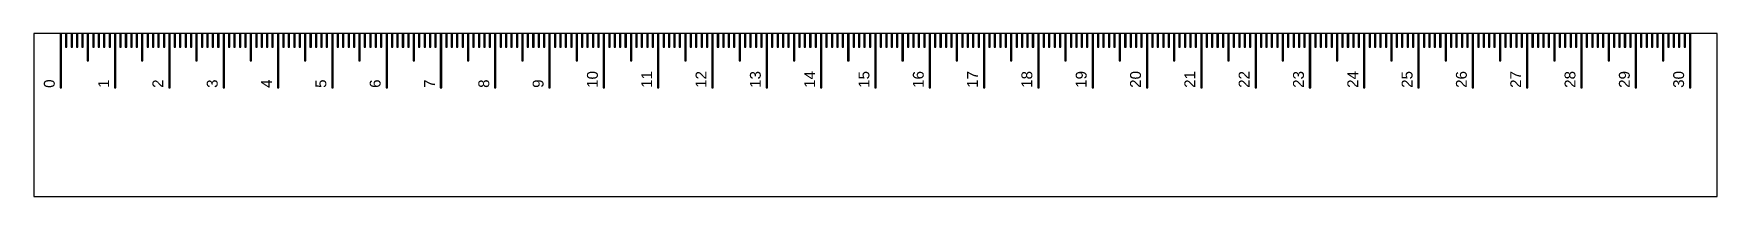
# Model space of a CAD drawing. Header units: millimetres. Extents: x 0 to 310, y 0 to 30.
import ezdxf

# ---------------------------------------------------------------- set-up
doc = ezdxf.new("R2010")
doc.units = ezdxf.units.MM
doc.layers.add('CUT', color=7, linetype='CONTINUOUS')
doc.layers.add('SCAN', color=5, linetype='CONTINUOUS')
doc.styles.get("Standard").update_dxf_attribs({"font": 'arial.ttf'})

msp = doc.modelspace()

# ---------------------------------------------------------------- linework, layer by layer
at = {"layer": 'CUT'}
msp.add_polyline3d([(0, 0, 0), (310, 0, 0), (310, 30, 0), (0, 30, 0)], close=True, dxfattribs=at)
at = {"layer": 'SCAN'}
for points in [[(4.875, 20, 0), (5.125, 20, 0), (5.125, 30, 0), (4.875, 30, 0)], [(5.875, 27.5, 0), (6.125, 27.5, 0), (6.125, 30, 0), (5.875, 30, 0)], [(6.875, 27.5, 0), (7.125, 27.5, 0), (7.125, 30, 0), (6.875, 30, 0)], [(7.875, 27.5, 0), (8.125, 27.5, 0), (8.125, 30, 0), (7.875, 30, 0)], [(8.875, 27.5, 0), (9.125, 27.5, 0), (9.125, 30, 0), (8.875, 30, 0)], [(9.875, 25, 0), (10.125, 25, 0), (10.125, 30, 0), (9.875, 30, 0)], [(10.875, 27.5, 0), (11.125, 27.5, 0), (11.125, 30, 0), (10.875, 30, 0)], [(11.875, 27.5, 0), (12.125, 27.5, 0), (12.125, 30, 0), (11.875, 30, 0)], [(12.875, 27.5, 0), (13.125, 27.5, 0), (13.125, 30, 0), (12.875, 30, 0)], [(13.875, 27.5, 0), (14.125, 27.5, 0), (14.125, 30, 0), (13.875, 30, 0)], [(14.875, 20, 0), (15.125, 20, 0), (15.125, 30, 0), (14.875, 30, 0)], [(15.875, 27.5, 0), (16.125, 27.5, 0), (16.125, 30, 0), (15.875, 30, 0)], [(16.875, 27.5, 0), (17.125, 27.5, 0), (17.125, 30, 0), (16.875, 30, 0)], [(17.875, 27.5, 0), (18.125, 27.5, 0), (18.125, 30, 0), (17.875, 30, 0)], [(18.875, 27.5, 0), (19.125, 27.5, 0), (19.125, 30, 0), (18.875, 30, 0)], [(19.875, 25, 0), (20.125, 25, 0), (20.125, 30, 0), (19.875, 30, 0)], [(20.875, 27.5, 0), (21.125, 27.5, 0), (21.125, 30, 0), (20.875, 30, 0)], [(21.875, 27.5, 0), (22.125, 27.5, 0), (22.125, 30, 0), (21.875, 30, 0)], [(22.875, 27.5, 0), (23.125, 27.5, 0), (23.125, 30, 0), (22.875, 30, 0)], [(23.875, 27.5, 0), (24.125, 27.5, 0), (24.125, 30, 0), (23.875, 30, 0)], [(24.875, 20, 0), (25.125, 20, 0), (25.125, 30, 0), (24.875, 30, 0)], [(25.875, 27.5, 0), (26.125, 27.5, 0), (26.125, 30, 0), (25.875, 30, 0)], [(26.875, 27.5, 0), (27.125, 27.5, 0), (27.125, 30, 0), (26.875, 30, 0)], [(27.875, 27.5, 0), (28.125, 27.5, 0), (28.125, 30, 0), (27.875, 30, 0)], [(28.875, 27.5, 0), (29.125, 27.5, 0), (29.125, 30, 0), (28.875, 30, 0)], [(29.875, 25, 0), (30.125, 25, 0), (30.125, 30, 0), (29.875, 30, 0)], [(30.875, 27.5, 0), (31.125, 27.5, 0), (31.125, 30, 0), (30.875, 30, 0)], [(31.875, 27.5, 0), (32.125, 27.5, 0), (32.125, 30, 0), (31.875, 30, 0)], [(32.875, 27.5, 0), (33.125, 27.5, 0), (33.125, 30, 0), (32.875, 30, 0)], [(33.875, 27.5, 0), (34.125, 27.5, 0), (34.125, 30, 0), (33.875, 30, 0)], [(34.875, 20, 0), (35.125, 20, 0), (35.125, 30, 0), (34.875, 30, 0)], [(35.875, 27.5, 0), (36.125, 27.5, 0), (36.125, 30, 0), (35.875, 30, 0)], [(36.875, 27.5, 0), (37.125, 27.5, 0), (37.125, 30, 0), (36.875, 30, 0)], [(37.875, 27.5, 0), (38.125, 27.5, 0), (38.125, 30, 0), (37.875, 30, 0)], [(38.875, 27.5, 0), (39.125, 27.5, 0), (39.125, 30, 0), (38.875, 30, 0)], [(39.875, 25, 0), (40.125, 25, 0), (40.125, 30, 0), (39.875, 30, 0)], [(40.875, 27.5, 0), (41.125, 27.5, 0), (41.125, 30, 0), (40.875, 30, 0)], [(41.875, 27.5, 0), (42.125, 27.5, 0), (42.125, 30, 0), (41.875, 30, 0)], [(42.875, 27.5, 0), (43.125, 27.5, 0), (43.125, 30, 0), (42.875, 30, 0)], [(43.875, 27.5, 0), (44.125, 27.5, 0), (44.125, 30, 0), (43.875, 30, 0)], [(44.875, 20, 0), (45.125, 20, 0), (45.125, 30, 0), (44.875, 30, 0)], [(45.875, 27.5, 0), (46.125, 27.5, 0), (46.125, 30, 0), (45.875, 30, 0)], [(46.875, 27.5, 0), (47.125, 27.5, 0), (47.125, 30, 0), (46.875, 30, 0)], [(47.875, 27.5, 0), (48.125, 27.5, 0), (48.125, 30, 0), (47.875, 30, 0)], [(48.875, 27.5, 0), (49.125, 27.5, 0), (49.125, 30, 0), (48.875, 30, 0)], [(49.875, 25, 0), (50.125, 25, 0), (50.125, 30, 0), (49.875, 30, 0)], [(50.875, 27.5, 0), (51.125, 27.5, 0), (51.125, 30, 0), (50.875, 30, 0)], [(51.875, 27.5, 0), (52.125, 27.5, 0), (52.125, 30, 0), (51.875, 30, 0)], [(52.875, 27.5, 0), (53.125, 27.5, 0), (53.125, 30, 0), (52.875, 30, 0)], [(53.875, 27.5, 0), (54.125, 27.5, 0), (54.125, 30, 0), (53.875, 30, 0)], [(54.875, 20, 0), (55.125, 20, 0), (55.125, 30, 0), (54.875, 30, 0)], [(55.875, 27.5, 0), (56.125, 27.5, 0), (56.125, 30, 0), (55.875, 30, 0)], [(56.875, 27.5, 0), (57.125, 27.5, 0), (57.125, 30, 0), (56.875, 30, 0)], [(57.875, 27.5, 0), (58.125, 27.5, 0), (58.125, 30, 0), (57.875, 30, 0)], [(58.875, 27.5, 0), (59.125, 27.5, 0), (59.125, 30, 0), (58.875, 30, 0)], [(59.875, 25, 0), (60.125, 25, 0), (60.125, 30, 0), (59.875, 30, 0)], [(60.875, 27.5, 0), (61.125, 27.5, 0), (61.125, 30, 0), (60.875, 30, 0)], [(61.875, 27.5, 0), (62.125, 27.5, 0), (62.125, 30, 0), (61.875, 30, 0)], [(62.875, 27.5, 0), (63.125, 27.5, 0), (63.125, 30, 0), (62.875, 30, 0)], [(63.875, 27.5, 0), (64.125, 27.5, 0), (64.125, 30, 0), (63.875, 30, 0)], [(64.875, 20, 0), (65.125, 20, 0), (65.125, 30, 0), (64.875, 30, 0)], [(65.875, 27.5, 0), (66.125, 27.5, 0), (66.125, 30, 0), (65.875, 30, 0)], [(66.875, 27.5, 0), (67.125, 27.5, 0), (67.125, 30, 0), (66.875, 30, 0)], [(67.875, 27.5, 0), (68.125, 27.5, 0), (68.125, 30, 0), (67.875, 30, 0)], [(68.875, 27.5, 0), (69.125, 27.5, 0), (69.125, 30, 0), (68.875, 30, 0)], [(69.875, 25, 0), (70.125, 25, 0), (70.125, 30, 0), (69.875, 30, 0)], [(70.875, 27.5, 0), (71.125, 27.5, 0), (71.125, 30, 0), (70.875, 30, 0)], [(71.875, 27.5, 0), (72.125, 27.5, 0), (72.125, 30, 0), (71.875, 30, 0)], [(72.875, 27.5, 0), (73.125, 27.5, 0), (73.125, 30, 0), (72.875, 30, 0)], [(73.875, 27.5, 0), (74.125, 27.5, 0), (74.125, 30, 0), (73.875, 30, 0)], [(74.875, 20, 0), (75.125, 20, 0), (75.125, 30, 0), (74.875, 30, 0)], [(75.875, 27.5, 0), (76.125, 27.5, 0), (76.125, 30, 0), (75.875, 30, 0)], [(76.875, 27.5, 0), (77.125, 27.5, 0), (77.125, 30, 0), (76.875, 30, 0)], [(77.875, 27.5, 0), (78.125, 27.5, 0), (78.125, 30, 0), (77.875, 30, 0)], [(78.875, 27.5, 0), (79.125, 27.5, 0), (79.125, 30, 0), (78.875, 30, 0)], [(79.875, 25, 0), (80.125, 25, 0), (80.125, 30, 0), (79.875, 30, 0)], [(80.875, 27.5, 0), (81.125, 27.5, 0), (81.125, 30, 0), (80.875, 30, 0)], [(81.875, 27.5, 0), (82.125, 27.5, 0), (82.125, 30, 0), (81.875, 30, 0)], [(82.875, 27.5, 0), (83.125, 27.5, 0), (83.125, 30, 0), (82.875, 30, 0)], [(83.875, 27.5, 0), (84.125, 27.5, 0), (84.125, 30, 0), (83.875, 30, 0)], [(84.875, 20, 0), (85.125, 20, 0), (85.125, 30, 0), (84.875, 30, 0)], [(85.875, 27.5, 0), (86.125, 27.5, 0), (86.125, 30, 0), (85.875, 30, 0)], [(86.875, 27.5, 0), (87.125, 27.5, 0), (87.125, 30, 0), (86.875, 30, 0)], [(87.875, 27.5, 0), (88.125, 27.5, 0), (88.125, 30, 0), (87.875, 30, 0)], [(88.875, 27.5, 0), (89.125, 27.5, 0), (89.125, 30, 0), (88.875, 30, 0)], [(89.875, 25, 0), (90.125, 25, 0), (90.125, 30, 0), (89.875, 30, 0)], [(90.875, 27.5, 0), (91.125, 27.5, 0), (91.125, 30, 0), (90.875, 30, 0)], [(91.875, 27.5, 0), (92.125, 27.5, 0), (92.125, 30, 0), (91.875, 30, 0)], [(92.875, 27.5, 0), (93.125, 27.5, 0), (93.125, 30, 0), (92.875, 30, 0)], [(93.875, 27.5, 0), (94.125, 27.5, 0), (94.125, 30, 0), (93.875, 30, 0)], [(94.875, 20, 0), (95.125, 20, 0), (95.125, 30, 0), (94.875, 30, 0)], [(95.875, 27.5, 0), (96.125, 27.5, 0), (96.125, 30, 0), (95.875, 30, 0)], [(96.875, 27.5, 0), (97.125, 27.5, 0), (97.125, 30, 0), (96.875, 30, 0)], [(97.875, 27.5, 0), (98.125, 27.5, 0), (98.125, 30, 0), (97.875, 30, 0)], [(98.875, 27.5, 0), (99.125, 27.5, 0), (99.125, 30, 0), (98.875, 30, 0)], [(99.875, 25, 0), (100.125, 25, 0), (100.125, 30, 0), (99.875, 30, 0)], [(100.875, 27.5, 0), (101.125, 27.5, 0), (101.125, 30, 0), (100.875, 30, 0)], [(101.875, 27.5, 0), (102.125, 27.5, 0), (102.125, 30, 0), (101.875, 30, 0)], [(102.875, 27.5, 0), (103.125, 27.5, 0), (103.125, 30, 0), (102.875, 30, 0)], [(103.875, 27.5, 0), (104.125, 27.5, 0), (104.125, 30, 0), (103.875, 30, 0)], [(104.875, 20, 0), (105.125, 20, 0), (105.125, 30, 0), (104.875, 30, 0)], [(105.875, 27.5, 0), (106.125, 27.5, 0), (106.125, 30, 0), (105.875, 30, 0)], [(106.875, 27.5, 0), (107.125, 27.5, 0), (107.125, 30, 0), (106.875, 30, 0)], [(107.875, 27.5, 0), (108.125, 27.5, 0), (108.125, 30, 0), (107.875, 30, 0)], [(108.875, 27.5, 0), (109.125, 27.5, 0), (109.125, 30, 0), (108.875, 30, 0)], [(109.875, 25, 0), (110.125, 25, 0), (110.125, 30, 0), (109.875, 30, 0)], [(110.875, 27.5, 0), (111.125, 27.5, 0), (111.125, 30, 0), (110.875, 30, 0)], [(111.875, 27.5, 0), (112.125, 27.5, 0), (112.125, 30, 0), (111.875, 30, 0)], [(112.875, 27.5, 0), (113.125, 27.5, 0), (113.125, 30, 0), (112.875, 30, 0)], [(113.875, 27.5, 0), (114.125, 27.5, 0), (114.125, 30, 0), (113.875, 30, 0)], [(114.875, 20, 0), (115.125, 20, 0), (115.125, 30, 0), (114.875, 30, 0)], [(115.875, 27.5, 0), (116.125, 27.5, 0), (116.125, 30, 0), (115.875, 30, 0)], [(116.875, 27.5, 0), (117.125, 27.5, 0), (117.125, 30, 0), (116.875, 30, 0)], [(117.875, 27.5, 0), (118.125, 27.5, 0), (118.125, 30, 0), (117.875, 30, 0)], [(118.875, 27.5, 0), (119.125, 27.5, 0), (119.125, 30, 0), (118.875, 30, 0)], [(119.875, 25, 0), (120.125, 25, 0), (120.125, 30, 0), (119.875, 30, 0)], [(120.875, 27.5, 0), (121.125, 27.5, 0), (121.125, 30, 0), (120.875, 30, 0)], [(121.875, 27.5, 0), (122.125, 27.5, 0), (122.125, 30, 0), (121.875, 30, 0)], [(122.875, 27.5, 0), (123.125, 27.5, 0), (123.125, 30, 0), (122.875, 30, 0)], [(123.875, 27.5, 0), (124.125, 27.5, 0), (124.125, 30, 0), (123.875, 30, 0)], [(124.875, 20, 0), (125.125, 20, 0), (125.125, 30, 0), (124.875, 30, 0)], [(125.875, 27.5, 0), (126.125, 27.5, 0), (126.125, 30, 0), (125.875, 30, 0)], [(126.875, 27.5, 0), (127.125, 27.5, 0), (127.125, 30, 0), (126.875, 30, 0)], [(127.875, 27.5, 0), (128.125, 27.5, 0), (128.125, 30, 0), (127.875, 30, 0)], [(128.875, 27.5, 0), (129.125, 27.5, 0), (129.125, 30, 0), (128.875, 30, 0)], [(129.875, 25, 0), (130.125, 25, 0), (130.125, 30, 0), (129.875, 30, 0)], [(130.875, 27.5, 0), (131.125, 27.5, 0), (131.125, 30, 0), (130.875, 30, 0)], [(131.875, 27.5, 0), (132.125, 27.5, 0), (132.125, 30, 0), (131.875, 30, 0)], [(132.875, 27.5, 0), (133.125, 27.5, 0), (133.125, 30, 0), (132.875, 30, 0)], [(133.875, 27.5, 0), (134.125, 27.5, 0), (134.125, 30, 0), (133.875, 30, 0)], [(134.875, 20, 0), (135.125, 20, 0), (135.125, 30, 0), (134.875, 30, 0)], [(135.875, 27.5, 0), (136.125, 27.5, 0), (136.125, 30, 0), (135.875, 30, 0)], [(136.875, 27.5, 0), (137.125, 27.5, 0), (137.125, 30, 0), (136.875, 30, 0)], [(137.875, 27.5, 0), (138.125, 27.5, 0), (138.125, 30, 0), (137.875, 30, 0)], [(138.875, 27.5, 0), (139.125, 27.5, 0), (139.125, 30, 0), (138.875, 30, 0)], [(139.875, 25, 0), (140.125, 25, 0), (140.125, 30, 0), (139.875, 30, 0)], [(140.875, 27.5, 0), (141.125, 27.5, 0), (141.125, 30, 0), (140.875, 30, 0)], [(141.875, 27.5, 0), (142.125, 27.5, 0), (142.125, 30, 0), (141.875, 30, 0)], [(142.875, 27.5, 0), (143.125, 27.5, 0), (143.125, 30, 0), (142.875, 30, 0)], [(143.875, 27.5, 0), (144.125, 27.5, 0), (144.125, 30, 0), (143.875, 30, 0)], [(144.875, 20, 0), (145.125, 20, 0), (145.125, 30, 0), (144.875, 30, 0)], [(145.875, 27.5, 0), (146.125, 27.5, 0), (146.125, 30, 0), (145.875, 30, 0)], [(146.875, 27.5, 0), (147.125, 27.5, 0), (147.125, 30, 0), (146.875, 30, 0)], [(147.875, 27.5, 0), (148.125, 27.5, 0), (148.125, 30, 0), (147.875, 30, 0)], [(148.875, 27.5, 0), (149.125, 27.5, 0), (149.125, 30, 0), (148.875, 30, 0)], [(149.875, 25, 0), (150.125, 25, 0), (150.125, 30, 0), (149.875, 30, 0)], [(150.875, 27.5, 0), (151.125, 27.5, 0), (151.125, 30, 0), (150.875, 30, 0)], [(151.875, 27.5, 0), (152.125, 27.5, 0), (152.125, 30, 0), (151.875, 30, 0)], [(152.875, 27.5, 0), (153.125, 27.5, 0), (153.125, 30, 0), (152.875, 30, 0)], [(153.875, 27.5, 0), (154.125, 27.5, 0), (154.125, 30, 0), (153.875, 30, 0)], [(154.875, 20, 0), (155.125, 20, 0), (155.125, 30, 0), (154.875, 30, 0)], [(155.875, 27.5, 0), (156.125, 27.5, 0), (156.125, 30, 0), (155.875, 30, 0)], [(156.875, 27.5, 0), (157.125, 27.5, 0), (157.125, 30, 0), (156.875, 30, 0)], [(157.875, 27.5, 0), (158.125, 27.5, 0), (158.125, 30, 0), (157.875, 30, 0)], [(158.875, 27.5, 0), (159.125, 27.5, 0), (159.125, 30, 0), (158.875, 30, 0)], [(159.875, 25, 0), (160.125, 25, 0), (160.125, 30, 0), (159.875, 30, 0)], [(160.875, 27.5, 0), (161.125, 27.5, 0), (161.125, 30, 0), (160.875, 30, 0)], [(161.875, 27.5, 0), (162.125, 27.5, 0), (162.125, 30, 0), (161.875, 30, 0)], [(162.875, 27.5, 0), (163.125, 27.5, 0), (163.125, 30, 0), (162.875, 30, 0)], [(163.875, 27.5, 0), (164.125, 27.5, 0), (164.125, 30, 0), (163.875, 30, 0)], [(164.875, 20, 0), (165.125, 20, 0), (165.125, 30, 0), (164.875, 30, 0)], [(165.875, 27.5, 0), (166.125, 27.5, 0), (166.125, 30, 0), (165.875, 30, 0)], [(166.875, 27.5, 0), (167.125, 27.5, 0), (167.125, 30, 0), (166.875, 30, 0)], [(167.875, 27.5, 0), (168.125, 27.5, 0), (168.125, 30, 0), (167.875, 30, 0)], [(168.875, 27.5, 0), (169.125, 27.5, 0), (169.125, 30, 0), (168.875, 30, 0)], [(169.875, 25, 0), (170.125, 25, 0), (170.125, 30, 0), (169.875, 30, 0)], [(170.875, 27.5, 0), (171.125, 27.5, 0), (171.125, 30, 0), (170.875, 30, 0)], [(171.875, 27.5, 0), (172.125, 27.5, 0), (172.125, 30, 0), (171.875, 30, 0)], [(172.875, 27.5, 0), (173.125, 27.5, 0), (173.125, 30, 0), (172.875, 30, 0)], [(173.875, 27.5, 0), (174.125, 27.5, 0), (174.125, 30, 0), (173.875, 30, 0)], [(174.875, 20, 0), (175.125, 20, 0), (175.125, 30, 0), (174.875, 30, 0)], [(175.875, 27.5, 0), (176.125, 27.5, 0), (176.125, 30, 0), (175.875, 30, 0)], [(176.875, 27.5, 0), (177.125, 27.5, 0), (177.125, 30, 0), (176.875, 30, 0)], [(177.875, 27.5, 0), (178.125, 27.5, 0), (178.125, 30, 0), (177.875, 30, 0)], [(178.875, 27.5, 0), (179.125, 27.5, 0), (179.125, 30, 0), (178.875, 30, 0)], [(179.875, 25, 0), (180.125, 25, 0), (180.125, 30, 0), (179.875, 30, 0)], [(180.875, 27.5, 0), (181.125, 27.5, 0), (181.125, 30, 0), (180.875, 30, 0)], [(181.875, 27.5, 0), (182.125, 27.5, 0), (182.125, 30, 0), (181.875, 30, 0)], [(182.875, 27.5, 0), (183.125, 27.5, 0), (183.125, 30, 0), (182.875, 30, 0)], [(183.875, 27.5, 0), (184.125, 27.5, 0), (184.125, 30, 0), (183.875, 30, 0)], [(184.875, 20, 0), (185.125, 20, 0), (185.125, 30, 0), (184.875, 30, 0)], [(185.875, 27.5, 0), (186.125, 27.5, 0), (186.125, 30, 0), (185.875, 30, 0)], [(186.875, 27.5, 0), (187.125, 27.5, 0), (187.125, 30, 0), (186.875, 30, 0)], [(187.875, 27.5, 0), (188.125, 27.5, 0), (188.125, 30, 0), (187.875, 30, 0)], [(188.875, 27.5, 0), (189.125, 27.5, 0), (189.125, 30, 0), (188.875, 30, 0)], [(189.875, 25, 0), (190.125, 25, 0), (190.125, 30, 0), (189.875, 30, 0)], [(190.875, 27.5, 0), (191.125, 27.5, 0), (191.125, 30, 0), (190.875, 30, 0)], [(191.875, 27.5, 0), (192.125, 27.5, 0), (192.125, 30, 0), (191.875, 30, 0)], [(192.875, 27.5, 0), (193.125, 27.5, 0), (193.125, 30, 0), (192.875, 30, 0)], [(193.875, 27.5, 0), (194.125, 27.5, 0), (194.125, 30, 0), (193.875, 30, 0)], [(194.875, 20, 0), (195.125, 20, 0), (195.125, 30, 0), (194.875, 30, 0)], [(195.875, 27.5, 0), (196.125, 27.5, 0), (196.125, 30, 0), (195.875, 30, 0)], [(196.875, 27.5, 0), (197.125, 27.5, 0), (197.125, 30, 0), (196.875, 30, 0)], [(197.875, 27.5, 0), (198.125, 27.5, 0), (198.125, 30, 0), (197.875, 30, 0)], [(198.875, 27.5, 0), (199.125, 27.5, 0), (199.125, 30, 0), (198.875, 30, 0)], [(199.875, 25, 0), (200.125, 25, 0), (200.125, 30, 0), (199.875, 30, 0)], [(200.875, 27.5, 0), (201.125, 27.5, 0), (201.125, 30, 0), (200.875, 30, 0)], [(201.875, 27.5, 0), (202.125, 27.5, 0), (202.125, 30, 0), (201.875, 30, 0)], [(202.875, 27.5, 0), (203.125, 27.5, 0), (203.125, 30, 0), (202.875, 30, 0)], [(203.875, 27.5, 0), (204.125, 27.5, 0), (204.125, 30, 0), (203.875, 30, 0)], [(204.875, 20, 0), (205.125, 20, 0), (205.125, 30, 0), (204.875, 30, 0)], [(205.875, 27.5, 0), (206.125, 27.5, 0), (206.125, 30, 0), (205.875, 30, 0)], [(206.875, 27.5, 0), (207.125, 27.5, 0), (207.125, 30, 0), (206.875, 30, 0)], [(207.875, 27.5, 0), (208.125, 27.5, 0), (208.125, 30, 0), (207.875, 30, 0)], [(208.875, 27.5, 0), (209.125, 27.5, 0), (209.125, 30, 0), (208.875, 30, 0)], [(209.875, 25, 0), (210.125, 25, 0), (210.125, 30, 0), (209.875, 30, 0)], [(210.875, 27.5, 0), (211.125, 27.5, 0), (211.125, 30, 0), (210.875, 30, 0)], [(211.875, 27.5, 0), (212.125, 27.5, 0), (212.125, 30, 0), (211.875, 30, 0)], [(212.875, 27.5, 0), (213.125, 27.5, 0), (213.125, 30, 0), (212.875, 30, 0)], [(213.875, 27.5, 0), (214.125, 27.5, 0), (214.125, 30, 0), (213.875, 30, 0)], [(214.875, 20, 0), (215.125, 20, 0), (215.125, 30, 0), (214.875, 30, 0)], [(215.875, 27.5, 0), (216.125, 27.5, 0), (216.125, 30, 0), (215.875, 30, 0)], [(216.875, 27.5, 0), (217.125, 27.5, 0), (217.125, 30, 0), (216.875, 30, 0)], [(217.875, 27.5, 0), (218.125, 27.5, 0), (218.125, 30, 0), (217.875, 30, 0)], [(218.875, 27.5, 0), (219.125, 27.5, 0), (219.125, 30, 0), (218.875, 30, 0)], [(219.875, 25, 0), (220.125, 25, 0), (220.125, 30, 0), (219.875, 30, 0)], [(220.875, 27.5, 0), (221.125, 27.5, 0), (221.125, 30, 0), (220.875, 30, 0)], [(221.875, 27.5, 0), (222.125, 27.5, 0), (222.125, 30, 0), (221.875, 30, 0)], [(222.875, 27.5, 0), (223.125, 27.5, 0), (223.125, 30, 0), (222.875, 30, 0)], [(223.875, 27.5, 0), (224.125, 27.5, 0), (224.125, 30, 0), (223.875, 30, 0)], [(224.875, 20, 0), (225.125, 20, 0), (225.125, 30, 0), (224.875, 30, 0)], [(225.875, 27.5, 0), (226.125, 27.5, 0), (226.125, 30, 0), (225.875, 30, 0)], [(226.875, 27.5, 0), (227.125, 27.5, 0), (227.125, 30, 0), (226.875, 30, 0)], [(227.875, 27.5, 0), (228.125, 27.5, 0), (228.125, 30, 0), (227.875, 30, 0)], [(228.875, 27.5, 0), (229.125, 27.5, 0), (229.125, 30, 0), (228.875, 30, 0)], [(229.875, 25, 0), (230.125, 25, 0), (230.125, 30, 0), (229.875, 30, 0)], [(230.875, 27.5, 0), (231.125, 27.5, 0), (231.125, 30, 0), (230.875, 30, 0)], [(231.875, 27.5, 0), (232.125, 27.5, 0), (232.125, 30, 0), (231.875, 30, 0)], [(232.875, 27.5, 0), (233.125, 27.5, 0), (233.125, 30, 0), (232.875, 30, 0)], [(233.875, 27.5, 0), (234.125, 27.5, 0), (234.125, 30, 0), (233.875, 30, 0)], [(234.875, 20, 0), (235.125, 20, 0), (235.125, 30, 0), (234.875, 30, 0)], [(235.875, 27.5, 0), (236.125, 27.5, 0), (236.125, 30, 0), (235.875, 30, 0)], [(236.875, 27.5, 0), (237.125, 27.5, 0), (237.125, 30, 0), (236.875, 30, 0)], [(237.875, 27.5, 0), (238.125, 27.5, 0), (238.125, 30, 0), (237.875, 30, 0)], [(238.875, 27.5, 0), (239.125, 27.5, 0), (239.125, 30, 0), (238.875, 30, 0)], [(239.875, 25, 0), (240.125, 25, 0), (240.125, 30, 0), (239.875, 30, 0)], [(240.875, 27.5, 0), (241.125, 27.5, 0), (241.125, 30, 0), (240.875, 30, 0)], [(241.875, 27.5, 0), (242.125, 27.5, 0), (242.125, 30, 0), (241.875, 30, 0)], [(242.875, 27.5, 0), (243.125, 27.5, 0), (243.125, 30, 0), (242.875, 30, 0)], [(243.875, 27.5, 0), (244.125, 27.5, 0), (244.125, 30, 0), (243.875, 30, 0)], [(244.875, 20, 0), (245.125, 20, 0), (245.125, 30, 0), (244.875, 30, 0)], [(245.875, 27.5, 0), (246.125, 27.5, 0), (246.125, 30, 0), (245.875, 30, 0)], [(246.875, 27.5, 0), (247.125, 27.5, 0), (247.125, 30, 0), (246.875, 30, 0)], [(247.875, 27.5, 0), (248.125, 27.5, 0), (248.125, 30, 0), (247.875, 30, 0)], [(248.875, 27.5, 0), (249.125, 27.5, 0), (249.125, 30, 0), (248.875, 30, 0)], [(249.875, 25, 0), (250.125, 25, 0), (250.125, 30, 0), (249.875, 30, 0)], [(250.875, 27.5, 0), (251.125, 27.5, 0), (251.125, 30, 0), (250.875, 30, 0)], [(251.875, 27.5, 0), (252.125, 27.5, 0), (252.125, 30, 0), (251.875, 30, 0)], [(252.875, 27.5, 0), (253.125, 27.5, 0), (253.125, 30, 0), (252.875, 30, 0)], [(253.875, 27.5, 0), (254.125, 27.5, 0), (254.125, 30, 0), (253.875, 30, 0)], [(254.875, 20, 0), (255.125, 20, 0), (255.125, 30, 0), (254.875, 30, 0)], [(255.875, 27.5, 0), (256.125, 27.5, 0), (256.125, 30, 0), (255.875, 30, 0)], [(256.875, 27.5, 0), (257.125, 27.5, 0), (257.125, 30, 0), (256.875, 30, 0)], [(257.875, 27.5, 0), (258.125, 27.5, 0), (258.125, 30, 0), (257.875, 30, 0)], [(258.875, 27.5, 0), (259.125, 27.5, 0), (259.125, 30, 0), (258.875, 30, 0)], [(259.875, 25, 0), (260.125, 25, 0), (260.125, 30, 0), (259.875, 30, 0)], [(260.875, 27.5, 0), (261.125, 27.5, 0), (261.125, 30, 0), (260.875, 30, 0)], [(261.875, 27.5, 0), (262.125, 27.5, 0), (262.125, 30, 0), (261.875, 30, 0)], [(262.875, 27.5, 0), (263.125, 27.5, 0), (263.125, 30, 0), (262.875, 30, 0)], [(263.875, 27.5, 0), (264.125, 27.5, 0), (264.125, 30, 0), (263.875, 30, 0)], [(264.875, 20, 0), (265.125, 20, 0), (265.125, 30, 0), (264.875, 30, 0)], [(265.875, 27.5, 0), (266.125, 27.5, 0), (266.125, 30, 0), (265.875, 30, 0)], [(266.875, 27.5, 0), (267.125, 27.5, 0), (267.125, 30, 0), (266.875, 30, 0)], [(267.875, 27.5, 0), (268.125, 27.5, 0), (268.125, 30, 0), (267.875, 30, 0)], [(268.875, 27.5, 0), (269.125, 27.5, 0), (269.125, 30, 0), (268.875, 30, 0)], [(269.875, 25, 0), (270.125, 25, 0), (270.125, 30, 0), (269.875, 30, 0)], [(270.875, 27.5, 0), (271.125, 27.5, 0), (271.125, 30, 0), (270.875, 30, 0)], [(271.875, 27.5, 0), (272.125, 27.5, 0), (272.125, 30, 0), (271.875, 30, 0)], [(272.875, 27.5, 0), (273.125, 27.5, 0), (273.125, 30, 0), (272.875, 30, 0)], [(273.875, 27.5, 0), (274.125, 27.5, 0), (274.125, 30, 0), (273.875, 30, 0)], [(274.875, 20, 0), (275.125, 20, 0), (275.125, 30, 0), (274.875, 30, 0)], [(275.875, 27.5, 0), (276.125, 27.5, 0), (276.125, 30, 0), (275.875, 30, 0)], [(276.875, 27.5, 0), (277.125, 27.5, 0), (277.125, 30, 0), (276.875, 30, 0)], [(277.875, 27.5, 0), (278.125, 27.5, 0), (278.125, 30, 0), (277.875, 30, 0)], [(278.875, 27.5, 0), (279.125, 27.5, 0), (279.125, 30, 0), (278.875, 30, 0)], [(279.875, 25, 0), (280.125, 25, 0), (280.125, 30, 0), (279.875, 30, 0)], [(280.875, 27.5, 0), (281.125, 27.5, 0), (281.125, 30, 0), (280.875, 30, 0)], [(281.875, 27.5, 0), (282.125, 27.5, 0), (282.125, 30, 0), (281.875, 30, 0)], [(282.875, 27.5, 0), (283.125, 27.5, 0), (283.125, 30, 0), (282.875, 30, 0)], [(283.875, 27.5, 0), (284.125, 27.5, 0), (284.125, 30, 0), (283.875, 30, 0)], [(284.875, 20, 0), (285.125, 20, 0), (285.125, 30, 0), (284.875, 30, 0)], [(285.875, 27.5, 0), (286.125, 27.5, 0), (286.125, 30, 0), (285.875, 30, 0)], [(286.875, 27.5, 0), (287.125, 27.5, 0), (287.125, 30, 0), (286.875, 30, 0)], [(287.875, 27.5, 0), (288.125, 27.5, 0), (288.125, 30, 0), (287.875, 30, 0)], [(288.875, 27.5, 0), (289.125, 27.5, 0), (289.125, 30, 0), (288.875, 30, 0)], [(289.875, 25, 0), (290.125, 25, 0), (290.125, 30, 0), (289.875, 30, 0)], [(290.875, 27.5, 0), (291.125, 27.5, 0), (291.125, 30, 0), (290.875, 30, 0)], [(291.875, 27.5, 0), (292.125, 27.5, 0), (292.125, 30, 0), (291.875, 30, 0)], [(292.875, 27.5, 0), (293.125, 27.5, 0), (293.125, 30, 0), (292.875, 30, 0)], [(293.875, 27.5, 0), (294.125, 27.5, 0), (294.125, 30, 0), (293.875, 30, 0)], [(294.875, 20, 0), (295.125, 20, 0), (295.125, 30, 0), (294.875, 30, 0)], [(295.875, 27.5, 0), (296.125, 27.5, 0), (296.125, 30, 0), (295.875, 30, 0)], [(296.875, 27.5, 0), (297.125, 27.5, 0), (297.125, 30, 0), (296.875, 30, 0)], [(297.875, 27.5, 0), (298.125, 27.5, 0), (298.125, 30, 0), (297.875, 30, 0)], [(298.875, 27.5, 0), (299.125, 27.5, 0), (299.125, 30, 0), (298.875, 30, 0)], [(299.875, 25, 0), (300.125, 25, 0), (300.125, 30, 0), (299.875, 30, 0)], [(300.875, 27.5, 0), (301.125, 27.5, 0), (301.125, 30, 0), (300.875, 30, 0)], [(301.875, 27.5, 0), (302.125, 27.5, 0), (302.125, 30, 0), (301.875, 30, 0)], [(302.875, 27.5, 0), (303.125, 27.5, 0), (303.125, 30, 0), (302.875, 30, 0)], [(303.875, 27.5, 0), (304.125, 27.5, 0), (304.125, 30, 0), (303.875, 30, 0)], [(304.875, 20, 0), (305.125, 20, 0), (305.125, 30, 0), (304.875, 30, 0)]]:
    msp.add_polyline3d(points, close=True, dxfattribs=at)

# ---------------------------------------------------------------- texts
for s, p in [('10', (103.875, 20)), ('11', (113.875, 20)), ('12', (123.875, 20)), ('13', (133.875, 20)), ('14', (143.875, 20)), ('15', (153.875, 20)), ('16', (163.875, 20)), ('17', (173.875, 20)), ('18', (183.875, 20)), ('19', (193.875, 20)), ('20', (203.875, 20)), ('21', (213.875, 20)), ('22', (223.875, 20)), ('23', (233.875, 20)), ('24', (243.875, 20)), ('25', (253.875, 20)), ('26', (263.875, 20)), ('27', (273.875, 20)), ('28', (283.875, 20)), ('29', (293.875, 20)), ('30', (303.875, 20)), ('0', (3.875, 20)), ('1', (13.875, 20)), ('2', (23.875, 20)), ('3', (33.875, 20)), ('4', (43.875, 20)), ('5', (53.875, 20)), ('6', (63.875, 20)), ('7', (73.875, 20)), ('8', (83.875, 20)), ('9', (93.875, 20))]:
    msp.add_text(s, height=2, rotation=90, dxfattribs=at).set_placement(p)

doc.saveas('drawing.dxf')
